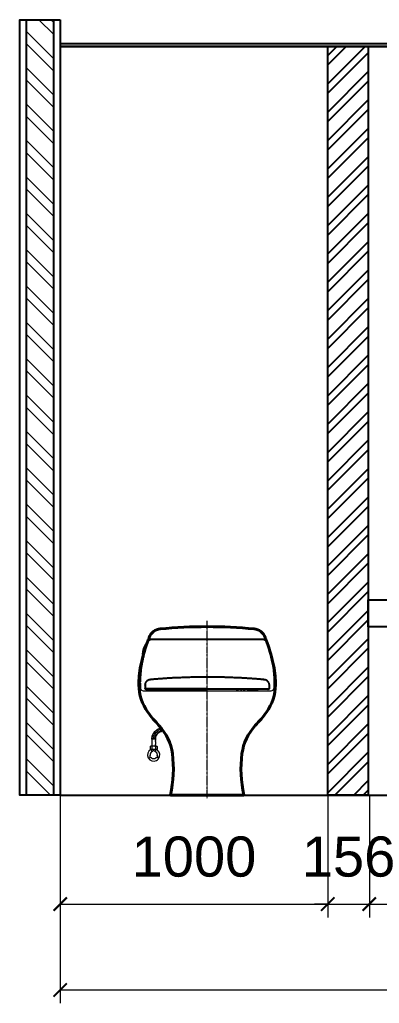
# Model space of a CAD drawing. Header units: millimetres. Extents: x 1252 to 32871, y -943 to 12244.
# Drawn here: x 18018 to 19362, y 5080 to 8759 of the extents above; entities that cross this region are included whole.
import ezdxf

# ---------------------------------------------------------------- set-up
doc = ezdxf.new("R2010")
doc.units = ezdxf.units.MM
doc.header["$MEASUREMENT"] = 0
doc.linetypes.add('AI-Linetype-44', pattern=[8, 5, -1, 1, -1])
doc.linetypes.add('CENTER', pattern=[50.8, 31.75, -6.35, 6.35, -6.35])
for name, color, linetype, lineweight in [('Arsir', 251, 'Continuous', 5), ('BODY', 7, 'Continuous', 40), ('BODY2', 7, 'Continuous', 15), ('CENTER', 9, 'CENTER', 0), ('FITTING', 7, 'Continuous', 13), ('FITTING2', 7, 'Continuous', 30), ('HATCH', 8, 'Continuous', 5)]:
    doc.layers.add(name, color=color, linetype=linetype, lineweight=lineweight)
doc.layers.add('tampak', color=7, linetype='Continuous')
doc.layers.add('WALL', color=255, linetype='Continuous')
doc.styles.get("Standard").update_dxf_attribs({"font": 'arial.ttf'})
doc.dimstyles.new('DIM100', dxfattribs={"dimscale": 0, "dimtxt": 150, "dimasz": 50, "dimexe": 50, "dimexo": 0, "dimgap": 100, "dimtad": 1, "dimtoh": 1, "dimdec": 0, "dimdsep": 46, "dimtxsty": 'Standard', "dimblk": 'ARCHTICK', "dimcen": 1, "dimclrd": 1, "dimclre": 1, "dimadec": 0, "dimazin": 0, "dimtfac": 250, "dimtdec": 0, "dimtix": 1, "dimtmove": 0, "dimatfit": 3, "dimldrblk": 'DOT', "dimfxl": 150, "dimtolj": 1, "dimtzin": 0, "dimlwd": 5, "dimlwe": 5, "dimarcsym": 0})

# ---------------------------------------------------------------- blocks, each defined once
blk = doc.blocks.new('*U110')
at = {"layer": 'HATCH'}
h = blk.add_hatch(dxfattribs=at)
h.set_pattern_fill('ANSI32', color=0, scale=10)
h.set_pattern_definition([(45, (-33430.58, -10567.46), (-67.35192, 67.35192), []), (45, (-33385.68, -10567.46), (-67.35192, 67.35192), [])])
h.paths.add_polyline_path([(-10522.7, 50), (-10522.7, -50), (-7650.7, -50), (-7650.7, 50)])
at = {"layer": 'WALL', "color": 0}
for points in [[(-10522.7, 75), (-7650.7, 75), (-7650.7, -75), (-10522.7, -75)], [(-10522.7, 50), (-7650.7, 50), (-7650.7, -50), (-10522.7, -50)]]:
    blk.add_lwpolyline(points, close=True, dxfattribs=at)
blk = doc.blocks.new('hggg')
at = {"layer": 'Arsir'}
blk.add_open_spline([(2139795, -65922), (2139768, -65931), (2139740, -65943), (2139715, -65959), (2139702, -65967), (2139689, -65977), (2139677, -65987), (2139665, -65998), (2139653, -66011), (2139644, -66024), (2139630, -66043), (2139619, -66065), (2139611, -66087), (2139606, -66101), (2139602, -66116), (2139599, -66132), (2139598, -66139), (2139597, -66147), (2139596, -66154), (2139596, -66158), (2139596, -66162), (2139596, -66166), (2139596, -66168), (2139596, -66170), (2139596, -66172), (2139596, -66172), (2139672, -66172), (2139672, -66172), (2139672, -66171), (2139672, -66170), (2139672, -66168), (2139672, -66166), (2139672, -66163), (2139672, -66160), (2139673, -66155), (2139674, -66150), (2139674, -66144), (2139676, -66134), (2139679, -66123), (2139683, -66113), (2139688, -66097), (2139696, -66082), (2139705, -66070), (2139713, -66058), (2139723, -66048), (2139734, -66039), (2139745, -66030), (2139757, -66022), (2139771, -66015), (2139788, -66006), (2139806, -65999), (2139825, -65993), (2139832, -65991), (2139838, -65989), (2139845, -65987), (2139829, -65965), (2139812, -65943), (2139795, -65922)], degree=3, knots=[0, 0, 0, 0, 1, 1, 1, 2, 2, 2, 3, 3, 3, 4, 4, 4, 5, 5, 5, 6, 6, 6, 7, 7, 7, 8, 8, 8, 9, 9, 9, 10, 10, 10, 11, 11, 11, 12, 12, 12, 13, 13, 13, 14, 14, 14, 15, 15, 15, 16, 16, 16, 17, 17, 17, 18, 18, 18, 19, 19, 19, 19], dxfattribs=at)
at = {"layer": 'Arsir', "color": 7, "lineweight": 0}
for points in [[(2139678, -66127), (2139678, -66127), (2139618, -66068), (2139618, -66068)], [(2139635, -66036), (2139635, -66036), (2139636, -66036), (2139636, -66036)], [(2139686, -66085), (2139686, -66085), (2139636, -66035), (2139636, -66035)], [(2139686, -66036), (2139686, -66036), (2139657, -66007), (2139657, -66007)], [(2139661, -66011), (2139661, -66011), (2139709, -65962), (2139709, -65962)], [(2139661, -66060), (2139661, -66060), (2139736, -65986), (2139736, -65986)], [(2139661, -66110), (2139661, -66110), (2139736, -66036), (2139736, -66036)], [(2139686, -65986), (2139686, -65986), (2139682, -65982), (2139682, -65982)], [(2139767, -66017), (2139767, -66017), (2139711, -65961), (2139711, -65961)], [(2139737, -66037), (2139737, -66037), (2139711, -66011), (2139711, -66011)], [(2139711, -66061), (2139711, -66061), (2139711, -66060), (2139711, -66060)], [(2139785, -65986), (2139785, -65986), (2139743, -65943), (2139743, -65943)], [(2139761, -65961), (2139761, -65961), (2139797, -65925), (2139797, -65925)], [(2139761, -66011), (2139761, -66011), (2139819, -65952), (2139819, -65952)], [(2139785, -65936), (2139785, -65936), (2139778, -65928), (2139778, -65928)], [(2139839, -65989), (2139839, -65989), (2139810, -65961), (2139810, -65961)], [(2139829, -65992), (2139829, -65992), (2139835, -65986), (2139835, -65986)], [(2139599, -66172), (2139599, -66172), (2139636, -66135), (2139636, -66135)], [(2139601, -66120), (2139601, -66120), (2139636, -66085), (2139636, -66085)], [(2139672, -66171), (2139672, -66171), (2139611, -66110), (2139611, -66110)], [(2139623, -66172), (2139623, -66172), (2139611, -66160), (2139611, -66160)], [(2139661, -66160), (2139661, -66160), (2139674, -66147), (2139674, -66147)]]:
    blk.add_open_spline(points, degree=3, dxfattribs=at)
at = {"layer": 'BODY', "color": 7, "lineweight": 40}
for p, q in [((2139551, -63967), (2139551, -63973)), ((2142067, -63967), (2142067, -63973)), ((2139312, -64982), (2139312, -64954)), ((2142306, -64982), (2142306, -64954)), ((2140002, -67401), (2141616, -67401))]:
    blk.add_line(p, q, dxfattribs=at)
for points in [[(2141839, -63753), (2141154, -63686), (2140464, -63686), (2139779, -63753)], [(2139779, -63753), (2139668, -63764), (2139573, -63837), (2139533, -63942)], [(2142084, -63942), (2142045, -63837), (2141950, -63764), (2141839, -63753)], [(2139513, -63996), (2139454, -64159), (2139405, -64326), (2139365, -64495)], [(2139530, -63984), (2139522, -63984), (2139516, -63989), (2139513, -63996)], [(2139539, -63984), (2139546, -63984), (2139551, -63979), (2139551, -63973)], [(2142067, -63973), (2142067, -63979), (2142072, -63984), (2142079, -63984)], [(2142105, -63996), (2142102, -63989), (2142095, -63984), (2142088, -63984)], [(2142253, -64495), (2142213, -64326), (2142164, -64159), (2142105, -63996)], [(2139365, -64495), (2139330, -64645), (2139312, -64799), (2139312, -64954)], [(2142306, -64954), (2142306, -64799), (2142288, -64645), (2142253, -64495)], [(2139312, -64982), (2139312, -65198), (2139381, -65408), (2139509, -65581)], [(2142109, -65581), (2142237, -65408), (2142306, -65198), (2142306, -64982)], [(2139509, -65581), (2139584, -65684), (2139666, -65781), (2139752, -65874)], [(2141865, -65874), (2141952, -65781), (2142033, -65684), (2142109, -65581)], [(2140045, -66491), (2140014, -66260), (2139911, -66045), (2139752, -65874)], [(2141865, -65874), (2141706, -66045), (2141604, -66260), (2141573, -66491)], [(2140002, -67401), (2140072, -67103), (2140087, -66794), (2140045, -66491)], [(2141573, -66491), (2141531, -66794), (2141546, -67103), (2141616, -67401)]]:
    blk.add_open_spline(points, degree=3, dxfattribs=at)
for points in [[(2139533, -63942), (2139530, -63951), (2139535, -63962), (2139544, -63966), (2139546, -63966), (2139549, -63967), (2139551, -63967)], [(2142067, -63967), (2142077, -63967), (2142086, -63958), (2142086, -63948), (2142086, -63946), (2142085, -63944), (2142084, -63942)]]:
    blk.add_open_spline(points, degree=3, knots=[0, 0, 0, 0, 1, 1, 1, 2, 2, 2, 2], dxfattribs=at)
at = {"layer": 'BODY2', "color": 7, "lineweight": 15}
for p, q in [((2139530, -63984), (2142088, -63984)), ((2139551, -63967), (2142067, -63967)), ((2139407, -65111), (2142211, -65111))]:
    blk.add_line(p, q, dxfattribs=at)
for points in [[(2139513, -63997), (2139482, -64106), (2139453, -64215), (2139426, -64324)], [(2142192, -64324), (2142165, -64215), (2142136, -64106), (2142105, -63997)], [(2139349, -65059), (2139352, -65089), (2139378, -65111), (2139407, -65111)], [(2142211, -65111), (2142240, -65111), (2142265, -65089), (2142269, -65059)]]:
    blk.add_open_spline(points, degree=3, dxfattribs=at)
for points, knots in [([(2139426, -64324), (2139420, -64351), (2139413, -64378), (2139407, -64404), (2139401, -64431), (2139396, -64458), (2139391, -64485), (2139380, -64538), (2139371, -64592), (2139364, -64646), (2139356, -64700), (2139350, -64754), (2139347, -64809), (2139345, -64836), (2139344, -64863), (2139343, -64891), (2139342, -64918), (2139342, -64945), (2139343, -64973)], [0, 0, 0, 0, 1, 1, 1, 2, 2, 2, 3, 3, 3, 4, 4, 4, 5, 5, 5, 6, 6, 6, 6]), ([(2142192, -64324), (2142198, -64351), (2142205, -64378), (2142210, -64404), (2142216, -64431), (2142222, -64458), (2142227, -64485), (2142238, -64538), (2142247, -64592), (2142254, -64646), (2142262, -64700), (2142267, -64754), (2142271, -64809), (2142273, -64836), (2142274, -64863), (2142275, -64891), (2142275, -64918), (2142275, -64945), (2142275, -64973)], [0, 0, 0, 0, 1, 1, 1, 2, 2, 2, 3, 3, 3, 4, 4, 4, 5, 5, 5, 6, 6, 6, 6]), ([(2139343, -64973), (2139344, -64987), (2139344, -65001), (2139345, -65014), (2139345, -65021), (2139346, -65027), (2139346, -65034), (2139347, -65037), (2139347, -65040), (2139347, -65044), (2139348, -65047), (2139348, -65050), (2139348, -65053), (2139349, -65055), (2139349, -65057), (2139349, -65059)], [0, 0, 0, 0, 1, 1, 1, 2, 2, 2, 3, 3, 3, 4, 4, 4, 5, 5, 5, 5]), ([(2142275, -64973), (2142274, -64987), (2142274, -65001), (2142273, -65014), (2142272, -65021), (2142272, -65027), (2142271, -65034), (2142271, -65037), (2142271, -65040), (2142270, -65044), (2142270, -65047), (2142270, -65050), (2142270, -65053), (2142269, -65055), (2142269, -65057), (2142269, -65059)], [0, 0, 0, 0, 1, 1, 1, 2, 2, 2, 3, 3, 3, 4, 4, 4, 5, 5, 5, 5])]:
    blk.add_open_spline(points, degree=3, knots=knots, dxfattribs=at)
at = {"layer": 'CENTER', "color": 7, "linetype": 'AI-Linetype-44', "lineweight": 15}
blk.add_line((2140809, -67471), (2140809, -63578), dxfattribs=at)
at = {"layer": 'FITTING', "color": 7, "lineweight": 13}
for p, q in [((2139427, -64196), (2139461, -64090)), ((2139444, -64202), (2139483, -64078)), ((2139427, -64196), (2139394, -64303)), ((2139444, -64202), (2139406, -64325)), ((2139732, -65106), (2139890, -65106)), ((2140031, -65111), (2140119, -65111)), ((2141499, -65111), (2141587, -65111)), ((2141727, -65106), (2141886, -65106)), ((2139596, -66175), (2139593, -66178)), ((2139593, -66178), (2139594, -66201)), ((2139674, -66175), (2139596, -66175)), ((2139598, -66226), (2139598, -66290)), ((2139672, -66226), (2139672, -66290)), ((2139674, -66175), (2139677, -66178)), ((2139677, -66178), (2139676, -66201)), ((2139557, -66334), (2139570, -66326)), ((2139557, -66334), (2139557, -66392)), ((2139572, -66401), (2139557, -66392)), ((2139700, -66326), (2139570, -66326)), ((2139698, -66401), (2139572, -66401)), ((2139578, -66401), (2139589, -66413)), ((2139591, -66417), (2139591, -66453)), ((2139596, -66334), (2139596, -66392)), ((2139668, -66324), (2139602, -66324)), ((2139606, -66326), (2139608, -66324)), ((2139663, -66324), (2139665, -66326)), ((2139674, -66334), (2139674, -66392)), ((2139679, -66453), (2139679, -66417)), ((2139681, -66413), (2139692, -66401)), ((2139713, -66392), (2139698, -66401)), ((2139700, -66326), (2139713, -66334)), ((2139713, -66334), (2139713, -66392))]:
    blk.add_line(p, q, dxfattribs=at)
for points, knots in [([(2139487, -65064), (2139478, -65063), (2139469, -65063), (2139458, -65061), (2139454, -65060), (2139450, -65059), (2139447, -65058), (2139447, -65057), (2139446, -65057), (2139445, -65056)], [0, 0, 0, 0, 1, 1, 1, 2, 2, 2, 3, 3, 3, 3]), ([(2140809, -65064), (2140746, -65064), (2140684, -65064), (2140622, -65064), (2140561, -65064), (2140501, -65064), (2140444, -65064), (2140386, -65064), (2140332, -65064), (2140281, -65064), (2140230, -65064), (2140182, -65064), (2140140, -65064), (2140114, -65064), (2140090, -65064), (2140067, -65064), (2140043, -65064), (2140021, -65064), (2140000, -65064), (2139979, -65064), (2139959, -65064), (2139940, -65064), (2139921, -65064), (2139904, -65064), (2139888, -65064), (2139858, -65064), (2139831, -65064), (2139805, -65064), (2139779, -65064), (2139755, -65064), (2139732, -65064), (2139710, -65064), (2139690, -65064), (2139671, -65064), (2139652, -65064), (2139635, -65064), (2139620, -65064), (2139603, -65064), (2139586, -65064), (2139570, -65064), (2139554, -65064), (2139539, -65064), (2139525, -65064), (2139512, -65064), (2139499, -65064), (2139487, -65064)], [0, 0, 0, 0, 1, 1, 1, 2, 2, 2, 3, 3, 3, 4, 4, 4, 5, 5, 5, 6, 6, 6, 7, 7, 7, 8, 8, 8, 9, 9, 9, 10, 10, 10, 11, 11, 11, 12, 12, 12, 13, 13, 13, 14, 14, 14, 15, 15, 15, 15]), ([(2139573, -65073), (2139573, -65074), (2139573, -65074), (2139573, -65074), (2139574, -65075), (2139574, -65075), (2139574, -65075), (2139574, -65076), (2139575, -65076), (2139575, -65076), (2139575, -65076), (2139576, -65076), (2139576, -65076)], [0, 0, 0, 0, 1, 1, 1, 2, 2, 2, 3, 3, 3, 4, 4, 4, 4]), ([(2139680, -65076), (2139681, -65077), (2139681, -65078), (2139682, -65078), (2139685, -65084), (2139690, -65088), (2139694, -65092), (2139699, -65096), (2139705, -65099), (2139711, -65102), (2139714, -65103), (2139717, -65104), (2139721, -65105), (2139724, -65105), (2139728, -65105), (2139732, -65106)], [0, 0, 0, 0, 1, 1, 1, 2, 2, 2, 3, 3, 3, 4, 4, 4, 5, 5, 5, 5]), ([(2139732, -65106), (2139730, -65105), (2139728, -65104), (2139727, -65103), (2139725, -65101), (2139724, -65098), (2139722, -65094), (2139721, -65091), (2139720, -65086), (2139719, -65081), (2139719, -65080), (2139718, -65078), (2139718, -65076)], [0, 0, 0, 0, 1, 1, 1, 2, 2, 2, 3, 3, 3, 4, 4, 4, 4]), ([(2139877, -65076), (2139877, -65078), (2139877, -65080), (2139878, -65081), (2139878, -65086), (2139880, -65091), (2139881, -65094), (2139882, -65098), (2139884, -65101), (2139886, -65103), (2139887, -65104), (2139889, -65105), (2139890, -65106)], [0, 0, 0, 0, 1, 1, 1, 2, 2, 2, 3, 3, 3, 4, 4, 4, 4]), ([(2139890, -65106), (2139894, -65105), (2139898, -65105), (2139901, -65105), (2139905, -65104), (2139908, -65103), (2139911, -65102), (2139917, -65099), (2139923, -65096), (2139928, -65092), (2139932, -65088), (2139937, -65084), (2139940, -65078), (2139941, -65078), (2139941, -65077), (2139942, -65076)], [0, 0, 0, 0, 1, 1, 1, 2, 2, 2, 3, 3, 3, 4, 4, 4, 5, 5, 5, 5]), ([(2139976, -65076), (2139977, -65079), (2139978, -65081), (2139980, -65084), (2139982, -65087), (2139985, -65091), (2139988, -65093), (2139992, -65098), (2139998, -65102), (2140003, -65105), (2140007, -65107), (2140011, -65108), (2140016, -65109), (2140021, -65111), (2140026, -65111), (2140031, -65111)], [0, 0, 0, 0, 1, 1, 1, 2, 2, 2, 3, 3, 3, 4, 4, 4, 5, 5, 5, 5]), ([(2140031, -65111), (2140037, -65111), (2140042, -65110), (2140047, -65109), (2140052, -65107), (2140057, -65104), (2140062, -65100), (2140066, -65096), (2140070, -65092), (2140073, -65087), (2140075, -65084), (2140077, -65080), (2140078, -65076)], [0, 0, 0, 0, 1, 1, 1, 2, 2, 2, 3, 3, 3, 4, 4, 4, 4]), ([(2140119, -65111), (2140124, -65111), (2140129, -65111), (2140134, -65109), (2140139, -65108), (2140143, -65107), (2140147, -65105), (2140153, -65102), (2140158, -65098), (2140162, -65093), (2140165, -65091), (2140168, -65087), (2140170, -65084), (2140172, -65081), (2140173, -65079), (2140175, -65076)], [0, 0, 0, 0, 1, 1, 1, 2, 2, 2, 3, 3, 3, 4, 4, 4, 5, 5, 5, 5]), ([(2140166, -65076), (2140164, -65080), (2140163, -65084), (2140161, -65087), (2140158, -65092), (2140154, -65096), (2140149, -65100), (2140145, -65104), (2140140, -65107), (2140135, -65109), (2140130, -65110), (2140124, -65111), (2140119, -65111)], [0, 0, 0, 0, 1, 1, 1, 2, 2, 2, 3, 3, 3, 4, 4, 4, 4]), ([(2140809, -65111), (2140808, -65111), (2140806, -65111), (2140805, -65111), (2140794, -65111), (2140783, -65111), (2140773, -65111), (2140762, -65111), (2140751, -65111), (2140741, -65111), (2140730, -65111), (2140719, -65111), (2140708, -65111), (2140697, -65111), (2140687, -65111), (2140677, -65111), (2140664, -65112), (2140651, -65112), (2140639, -65112), (2140627, -65112), (2140615, -65112), (2140604, -65112), (2140592, -65112), (2140580, -65112), (2140569, -65112), (2140558, -65112), (2140546, -65112), (2140536, -65112), (2140521, -65112), (2140507, -65112), (2140493, -65112), (2140479, -65112), (2140466, -65112), (2140453, -65112), (2140440, -65112), (2140428, -65112), (2140416, -65112), (2140404, -65111), (2140393, -65111), (2140383, -65111), (2140369, -65111), (2140356, -65111), (2140343, -65111), (2140331, -65111), (2140319, -65111), (2140307, -65111), (2140296, -65111), (2140285, -65111), (2140275, -65111), (2140265, -65111), (2140255, -65111), (2140246, -65111), (2140237, -65111), (2140228, -65111), (2140221, -65111), (2140213, -65111), (2140206, -65111), (2140200, -65111), (2140189, -65111), (2140180, -65111), (2140171, -65111), (2140163, -65111), (2140156, -65111), (2140150, -65111), (2140144, -65111), (2140139, -65111), (2140136, -65111), (2140132, -65111), (2140130, -65111), (2140129, -65111), (2140128, -65111), (2140128, -65111), (2140128, -65111)], [0, 0, 0, 0, 1, 1, 1, 2, 2, 2, 3, 3, 3, 4, 4, 4, 5, 5, 5, 6, 6, 6, 7, 7, 7, 8, 8, 8, 9, 9, 9, 10, 10, 10, 11, 11, 11, 12, 12, 12, 13, 13, 13, 14, 14, 14, 15, 15, 15, 16, 16, 16, 17, 17, 17, 18, 18, 18, 19, 19, 19, 20, 20, 20, 21, 21, 21, 22, 22, 22, 23, 23, 23, 24, 24, 24, 24]), ([(2140809, -65064), (2140872, -65064), (2140934, -65064), (2140995, -65064), (2141057, -65064), (2141117, -65064), (2141174, -65064), (2141231, -65064), (2141286, -65064), (2141337, -65064), (2141388, -65064), (2141435, -65064), (2141478, -65064), (2141503, -65064), (2141528, -65064), (2141551, -65064), (2141575, -65064), (2141597, -65064), (2141618, -65064), (2141639, -65064), (2141659, -65064), (2141678, -65064), (2141696, -65064), (2141714, -65064), (2141730, -65064), (2141760, -65064), (2141787, -65064), (2141813, -65064), (2141839, -65064), (2141863, -65064), (2141885, -65064), (2141908, -65064), (2141928, -65064), (2141947, -65064), (2141966, -65064), (2141983, -65064), (2141998, -65064), (2142015, -65064), (2142032, -65064), (2142048, -65064), (2142064, -65064), (2142079, -65064), (2142093, -65064), (2142106, -65064), (2142119, -65064), (2142130, -65064)], [0, 0, 0, 0, 1, 1, 1, 2, 2, 2, 3, 3, 3, 4, 4, 4, 5, 5, 5, 6, 6, 6, 7, 7, 7, 8, 8, 8, 9, 9, 9, 10, 10, 10, 11, 11, 11, 12, 12, 12, 13, 13, 13, 14, 14, 14, 15, 15, 15, 15]), ([(2140809, -65111), (2140810, -65111), (2140812, -65111), (2140813, -65111), (2140824, -65111), (2140835, -65111), (2140845, -65111), (2140856, -65111), (2140867, -65111), (2140877, -65111), (2140888, -65111), (2140899, -65111), (2140910, -65111), (2140920, -65111), (2140931, -65111), (2140941, -65111), (2140954, -65112), (2140966, -65112), (2140978, -65112), (2140991, -65112), (2141002, -65112), (2141014, -65112), (2141026, -65112), (2141037, -65112), (2141049, -65112), (2141060, -65112), (2141071, -65112), (2141082, -65112), (2141097, -65112), (2141111, -65112), (2141125, -65112), (2141139, -65112), (2141152, -65112), (2141165, -65112), (2141178, -65112), (2141190, -65112), (2141202, -65112), (2141213, -65111), (2141224, -65111), (2141235, -65111), (2141249, -65111), (2141262, -65111), (2141275, -65111), (2141287, -65111), (2141299, -65111), (2141311, -65111), (2141322, -65111), (2141333, -65111), (2141343, -65111), (2141353, -65111), (2141363, -65111), (2141372, -65111), (2141381, -65111), (2141389, -65111), (2141397, -65111), (2141405, -65111), (2141412, -65111), (2141418, -65111), (2141429, -65111), (2141438, -65111), (2141447, -65111), (2141455, -65111), (2141462, -65111), (2141468, -65111), (2141474, -65111), (2141479, -65111), (2141482, -65111), (2141486, -65111), (2141488, -65111), (2141489, -65111), (2141490, -65111), (2141490, -65111), (2141490, -65111)], [0, 0, 0, 0, 1, 1, 1, 2, 2, 2, 3, 3, 3, 4, 4, 4, 5, 5, 5, 6, 6, 6, 7, 7, 7, 8, 8, 8, 9, 9, 9, 10, 10, 10, 11, 11, 11, 12, 12, 12, 13, 13, 13, 14, 14, 14, 15, 15, 15, 16, 16, 16, 17, 17, 17, 18, 18, 18, 19, 19, 19, 20, 20, 20, 21, 21, 21, 22, 22, 22, 23, 23, 23, 24, 24, 24, 24]), ([(2141443, -65076), (2141445, -65079), (2141446, -65081), (2141447, -65084), (2141450, -65087), (2141452, -65091), (2141455, -65093), (2141460, -65098), (2141465, -65102), (2141471, -65105), (2141475, -65107), (2141479, -65108), (2141483, -65109), (2141488, -65111), (2141494, -65111), (2141499, -65111)], [0, 0, 0, 0, 1, 1, 1, 2, 2, 2, 3, 3, 3, 4, 4, 4, 5, 5, 5, 5]), ([(2141499, -65111), (2141493, -65111), (2141488, -65110), (2141483, -65109), (2141478, -65107), (2141473, -65104), (2141469, -65100), (2141464, -65096), (2141460, -65092), (2141457, -65087), (2141455, -65084), (2141453, -65080), (2141452, -65076)], [0, 0, 0, 0, 1, 1, 1, 2, 2, 2, 3, 3, 3, 4, 4, 4, 4]), ([(2141540, -65076), (2141541, -65080), (2141543, -65084), (2141545, -65087), (2141548, -65092), (2141552, -65096), (2141556, -65100), (2141561, -65104), (2141566, -65107), (2141571, -65109), (2141576, -65110), (2141581, -65111), (2141587, -65111)], [0, 0, 0, 0, 1, 1, 1, 2, 2, 2, 3, 3, 3, 4, 4, 4, 4]), ([(2141587, -65111), (2141592, -65111), (2141597, -65111), (2141602, -65109), (2141606, -65108), (2141611, -65107), (2141615, -65105), (2141620, -65102), (2141625, -65098), (2141630, -65093), (2141633, -65091), (2141636, -65087), (2141638, -65084), (2141639, -65081), (2141641, -65079), (2141642, -65076)], [0, 0, 0, 0, 1, 1, 1, 2, 2, 2, 3, 3, 3, 4, 4, 4, 5, 5, 5, 5]), ([(2141676, -65076), (2141677, -65077), (2141677, -65078), (2141678, -65078), (2141681, -65084), (2141685, -65088), (2141690, -65092), (2141695, -65096), (2141701, -65099), (2141707, -65102), (2141710, -65103), (2141713, -65104), (2141717, -65105), (2141720, -65105), (2141724, -65105), (2141727, -65106)], [0, 0, 0, 0, 1, 1, 1, 2, 2, 2, 3, 3, 3, 4, 4, 4, 5, 5, 5, 5]), ([(2141727, -65106), (2141729, -65105), (2141731, -65104), (2141732, -65103), (2141734, -65101), (2141735, -65098), (2141737, -65094), (2141738, -65091), (2141739, -65086), (2141740, -65081), (2141741, -65080), (2141741, -65078), (2141741, -65076)], [0, 0, 0, 0, 1, 1, 1, 2, 2, 2, 3, 3, 3, 4, 4, 4, 4]), ([(2141886, -65106), (2141890, -65105), (2141894, -65105), (2141897, -65105), (2141901, -65104), (2141904, -65103), (2141907, -65102), (2141913, -65099), (2141918, -65096), (2141924, -65092), (2141928, -65088), (2141933, -65084), (2141936, -65078), (2141937, -65078), (2141937, -65077), (2141937, -65076)], [0, 0, 0, 0, 1, 1, 1, 2, 2, 2, 3, 3, 3, 4, 4, 4, 5, 5, 5, 5]), ([(2141900, -65076), (2141900, -65078), (2141899, -65080), (2141899, -65081), (2141898, -65086), (2141897, -65091), (2141896, -65094), (2141894, -65098), (2141893, -65101), (2141891, -65103), (2141890, -65104), (2141888, -65105), (2141886, -65106)], [0, 0, 0, 0, 1, 1, 1, 2, 2, 2, 3, 3, 3, 4, 4, 4, 4]), ([(2142042, -65076), (2142042, -65076), (2142042, -65076), (2142043, -65076), (2142043, -65076), (2142043, -65076), (2142044, -65075), (2142044, -65075), (2142044, -65075), (2142044, -65074), (2142045, -65074), (2142045, -65074), (2142045, -65073)], [0, 0, 0, 0, 1, 1, 1, 2, 2, 2, 3, 3, 3, 4, 4, 4, 4]), ([(2142130, -65064), (2142140, -65063), (2142149, -65063), (2142159, -65061), (2142164, -65060), (2142168, -65059), (2142170, -65058), (2142171, -65057), (2142172, -65057), (2142172, -65056)], [0, 0, 0, 0, 1, 1, 1, 2, 2, 2, 3, 3, 3, 3]), ([(2139596, -66176), (2139596, -66173), (2139596, -66169), (2139596, -66166), (2139596, -66162), (2139596, -66158), (2139596, -66154), (2139597, -66147), (2139598, -66139), (2139599, -66132), (2139602, -66116), (2139606, -66101), (2139611, -66087), (2139619, -66065), (2139630, -66043), (2139644, -66024), (2139653, -66011), (2139665, -65998), (2139677, -65987), (2139689, -65977), (2139702, -65967), (2139715, -65959), (2139740, -65943), (2139768, -65931), (2139795, -65922)], [0, 0, 0, 0, 1, 1, 1, 2, 2, 2, 3, 3, 3, 4, 4, 4, 5, 5, 5, 6, 6, 6, 7, 7, 7, 8, 8, 8, 8]), ([(2139672, -66175), (2139672, -66173), (2139672, -66171), (2139672, -66168), (2139672, -66166), (2139672, -66163), (2139672, -66160), (2139673, -66155), (2139674, -66150), (2139674, -66144), (2139676, -66134), (2139679, -66123), (2139683, -66113), (2139688, -66097), (2139696, -66082), (2139705, -66070), (2139713, -66058), (2139723, -66048), (2139734, -66039), (2139745, -66030), (2139757, -66022), (2139771, -66015), (2139788, -66006), (2139806, -65999), (2139825, -65993), (2139832, -65991), (2139838, -65989), (2139845, -65987)], [0, 0, 0, 0, 1, 1, 1, 2, 2, 2, 3, 3, 3, 4, 4, 4, 5, 5, 5, 6, 6, 6, 7, 7, 7, 8, 8, 8, 9, 9, 9, 9]), ([(2139598, -66290), (2139589, -66298), (2139589, -66312), (2139597, -66320), (2139599, -66322), (2139600, -66323), (2139602, -66324)], [0, 0, 0, 0, 1, 1, 1, 2, 2, 2, 2]), ([(2139668, -66324), (2139678, -66318), (2139682, -66305), (2139676, -66295), (2139675, -66293), (2139674, -66291), (2139672, -66290)], [0, 0, 0, 0, 1, 1, 1, 2, 2, 2, 2]), ([(2139571, -66401), (2139506, -66436), (2139481, -66518), (2139516, -66584), (2139551, -66650), (2139633, -66674), (2139698, -66639), (2139715, -66631), (2139729, -66619), (2139741, -66604)], [0, 0, 0, 0, 1, 1, 1, 2, 2, 2, 3, 3, 3, 3]), ([(2139652, -66433), (2139649, -66423), (2139640, -66418), (2139630, -66420), (2139624, -66422), (2139619, -66427), (2139618, -66433)], [0, 0, 0, 0, 1, 1, 1, 2, 2, 2, 2]), ([(2139741, -66604), (2139787, -66545), (2139777, -66461), (2139719, -66414), (2139712, -66409), (2139706, -66405), (2139698, -66401)], [0, 0, 0, 0, 1, 1, 1, 2, 2, 2, 2]), ([(2139550, -66549), (2139544, -66556), (2139544, -66568), (2139551, -66574), (2139555, -66579), (2139562, -66581), (2139568, -66579)], [0, 0, 0, 0, 1, 1, 1, 2, 2, 2, 2]), ([(2139702, -66579), (2139712, -66581), (2139721, -66576), (2139724, -66566), (2139724, -66565), (2139724, -66563), (2139724, -66562)], [0, 0, 0, 0, 1, 1, 1, 2, 2, 2, 2])]:
    blk.add_open_spline(points, degree=3, knots=knots, dxfattribs=at)
for points in [[(2139487, -65064), (2139487, -65070), (2139493, -65076), (2139499, -65076)], [(2142119, -65076), (2142125, -65076), (2142130, -65070), (2142130, -65064)], [(2139594, -66201), (2139594, -66209), (2139595, -66218), (2139598, -66226)], [(2139672, -66226), (2139675, -66218), (2139676, -66209), (2139676, -66201)], [(2139607, -66445), (2139570, -66458), (2139549, -66495), (2139555, -66534)], [(2139596, -66334), (2139584, -66326), (2139569, -66326), (2139557, -66334)], [(2139557, -66392), (2139569, -66400), (2139584, -66400), (2139596, -66392)], [(2139591, -66417), (2139591, -66415), (2139590, -66414), (2139589, -66413)], [(2139674, -66334), (2139649, -66326), (2139621, -66326), (2139596, -66334)], [(2139596, -66392), (2139621, -66401), (2139649, -66401), (2139674, -66392)], [(2139607, -66445), (2139612, -66443), (2139616, -66438), (2139618, -66433)], [(2139652, -66433), (2139654, -66438), (2139658, -66443), (2139663, -66445)], [(2139716, -66520), (2139716, -66487), (2139695, -66456), (2139663, -66445)], [(2139713, -66334), (2139701, -66326), (2139686, -66326), (2139674, -66334)], [(2139674, -66392), (2139686, -66400), (2139701, -66400), (2139713, -66392)], [(2139681, -66413), (2139680, -66414), (2139679, -66415), (2139679, -66417)], [(2139550, -66549), (2139554, -66545), (2139556, -66539), (2139555, -66534)], [(2139584, -66582), (2139579, -66579), (2139573, -66578), (2139568, -66579)], [(2139584, -66582), (2139613, -66607), (2139656, -66607), (2139686, -66582)], [(2139702, -66579), (2139697, -66578), (2139691, -66579), (2139686, -66582)], [(2139714, -66534), (2139715, -66529), (2139716, -66525), (2139716, -66520)], [(2139714, -66534), (2139714, -66535), (2139714, -66536), (2139714, -66537)], [(2139714, -66537), (2139714, -66541), (2139716, -66546), (2139719, -66549)], [(2139724, -66562), (2139724, -66557), (2139723, -66552), (2139719, -66549)]]:
    blk.add_open_spline(points, degree=3, dxfattribs=at)
at = {"layer": 'FITTING2', "color": 7, "lineweight": 25}
for p, q in [((2139483, -64078), (2139483, -64078)), ((2139444, -64986), (2139444, -64986)), ((2139445, -64986), (2139445, -65056)), ((2142173, -65056), (2142173, -64986)), ((2142174, -64986), (2142174, -64986)), ((2139480, -65074), (2139499, -65076)), ((2142138, -65073), (2142119, -65076))]:
    blk.add_line(p, q, dxfattribs=at)
for points in [[(2139462, -64086), (2139416, -64150), (2139392, -64227), (2139393, -64306)], [(2139483, -64078), (2139473, -64075), (2139463, -64081), (2139461, -64090)], [(2139394, -64303), (2139391, -64312), (2139396, -64322), (2139406, -64325)]]:
    blk.add_open_spline(points, degree=3, dxfattribs=at)
for points, knots in [([(2140809, -64811), (2140798, -64811), (2140790, -64811), (2140781, -64811), (2140744, -64811), (2140707, -64811), (2140670, -64812), (2140633, -64812), (2140596, -64812), (2140559, -64813), (2140522, -64814), (2140485, -64814), (2140448, -64815), (2140411, -64816), (2140374, -64817), (2140337, -64819), (2140300, -64820), (2140264, -64821), (2140227, -64823), (2140190, -64824), (2140153, -64826), (2140116, -64827), (2140097, -64828), (2140078, -64829), (2140058, -64830), (2140042, -64831), (2140025, -64832), (2140009, -64833), (2139993, -64834), (2139978, -64835), (2139962, -64835), (2139946, -64836), (2139930, -64837), (2139913, -64839), (2139898, -64839), (2139882, -64841), (2139867, -64842), (2139852, -64843), (2139837, -64844), (2139822, -64845), (2139808, -64846), (2139793, -64847), (2139779, -64848), (2139765, -64849), (2139752, -64850), (2139738, -64851), (2139725, -64852), (2139712, -64853), (2139699, -64854), (2139686, -64855), (2139672, -64856), (2139660, -64857), (2139652, -64858), (2139645, -64859), (2139638, -64859), (2139632, -64860), (2139626, -64860), (2139621, -64861), (2139615, -64861), (2139610, -64862), (2139606, -64862), (2139601, -64863), (2139597, -64863), (2139593, -64863), (2139589, -64864), (2139586, -64864), (2139582, -64864), (2139579, -64865), (2139575, -64865), (2139572, -64866), (2139569, -64866), (2139566, -64866), (2139563, -64867), (2139559, -64867), (2139556, -64868), (2139553, -64868), (2139551, -64868), (2139549, -64869), (2139546, -64869), (2139545, -64869), (2139543, -64870), (2139541, -64870), (2139539, -64870), (2139538, -64871), (2139536, -64871), (2139534, -64872), (2139533, -64872), (2139531, -64872), (2139529, -64873), (2139528, -64873), (2139526, -64874), (2139523, -64875), (2139520, -64876), (2139517, -64877), (2139514, -64879), (2139511, -64880), (2139508, -64882), (2139504, -64883), (2139501, -64885), (2139498, -64888), (2139494, -64890), (2139491, -64892), (2139488, -64895), (2139484, -64898), (2139481, -64901), (2139478, -64904), (2139475, -64907), (2139472, -64910), (2139469, -64914), (2139466, -64917), (2139464, -64921), (2139461, -64925), (2139459, -64929), (2139457, -64933), (2139455, -64937), (2139453, -64941), (2139451, -64946), (2139450, -64950), (2139448, -64954), (2139447, -64959), (2139446, -64963), (2139445, -64968), (2139445, -64973), (2139445, -64977), (2139444, -64980), (2139444, -64983), (2139444, -64986)], [0, 0, 0, 0, 1, 1, 1, 2, 2, 2, 3, 3, 3, 4, 4, 4, 5, 5, 5, 6, 6, 6, 7, 7, 7, 8, 8, 8, 9, 9, 9, 10, 10, 10, 11, 11, 11, 12, 12, 12, 13, 13, 13, 14, 14, 14, 15, 15, 15, 16, 16, 16, 17, 17, 17, 18, 18, 18, 19, 19, 19, 20, 20, 20, 21, 21, 21, 22, 22, 22, 23, 23, 23, 24, 24, 24, 25, 25, 25, 26, 26, 26, 27, 27, 27, 28, 28, 28, 29, 29, 29, 30, 30, 30, 31, 31, 31, 32, 32, 32, 33, 33, 33, 34, 34, 34, 35, 35, 35, 36, 36, 36, 37, 37, 37, 38, 38, 38, 39, 39, 39, 40, 40, 40, 41, 41, 41, 42, 42, 42, 42]), ([(2142174, -64986), (2142173, -64982), (2142173, -64977), (2142173, -64973), (2142172, -64968), (2142172, -64963), (2142170, -64959), (2142169, -64954), (2142168, -64950), (2142166, -64946), (2142165, -64941), (2142163, -64937), (2142161, -64933), (2142159, -64929), (2142157, -64926), (2142155, -64922), (2142152, -64919), (2142150, -64915), (2142147, -64912), (2142145, -64909), (2142142, -64906), (2142139, -64903), (2142136, -64900), (2142133, -64897), (2142130, -64895), (2142127, -64893), (2142124, -64890), (2142121, -64888), (2142118, -64886), (2142115, -64884), (2142112, -64883), (2142109, -64881), (2142106, -64880), (2142103, -64878), (2142101, -64877), (2142098, -64876), (2142096, -64875), (2142093, -64874), (2142091, -64874), (2142089, -64873), (2142087, -64873), (2142086, -64872), (2142085, -64872), (2142083, -64871), (2142081, -64871), (2142080, -64871), (2142078, -64870), (2142077, -64870), (2142075, -64870), (2142074, -64869), (2142072, -64869), (2142071, -64869), (2142068, -64869), (2142066, -64868), (2142064, -64868), (2142061, -64868), (2142058, -64867), (2142054, -64867), (2142051, -64866), (2142048, -64866), (2142044, -64865), (2142041, -64865), (2142038, -64865), (2142035, -64864), (2142031, -64864), (2142027, -64864), (2142023, -64863), (2142019, -64863), (2142015, -64862), (2142010, -64862), (2142005, -64861), (2142000, -64861), (2141995, -64861), (2141990, -64860), (2141984, -64860), (2141978, -64859), (2141971, -64858), (2141964, -64858), (2141957, -64857), (2141947, -64856), (2141937, -64856), (2141926, -64855), (2141913, -64854), (2141899, -64852), (2141885, -64851), (2141872, -64850), (2141858, -64849), (2141844, -64848), (2141831, -64847), (2141818, -64846), (2141804, -64845), (2141790, -64844), (2141777, -64843), (2141763, -64842), (2141748, -64841), (2141734, -64840), (2141719, -64839), (2141704, -64838), (2141689, -64838), (2141674, -64837), (2141659, -64836), (2141643, -64835), (2141628, -64834), (2141611, -64833), (2141595, -64832), (2141579, -64831), (2141562, -64830), (2141545, -64829), (2141528, -64829), (2141504, -64827), (2141480, -64826), (2141457, -64825), (2141420, -64824), (2141383, -64822), (2141346, -64821), (2141309, -64819), (2141272, -64818), (2141235, -64817), (2141198, -64816), (2141161, -64815), (2141124, -64814), (2141087, -64814), (2141050, -64813), (2141013, -64812), (2140976, -64812), (2140939, -64811), (2140902, -64811), (2140871, -64811), (2140840, -64811), (2140809, -64811)], [0, 0, 0, 0, 1, 1, 1, 2, 2, 2, 3, 3, 3, 4, 4, 4, 5, 5, 5, 6, 6, 6, 7, 7, 7, 8, 8, 8, 9, 9, 9, 10, 10, 10, 11, 11, 11, 12, 12, 12, 13, 13, 13, 14, 14, 14, 15, 15, 15, 16, 16, 16, 17, 17, 17, 18, 18, 18, 19, 19, 19, 20, 20, 20, 21, 21, 21, 22, 22, 22, 23, 23, 23, 24, 24, 24, 25, 25, 25, 26, 26, 26, 27, 27, 27, 28, 28, 28, 29, 29, 29, 30, 30, 30, 31, 31, 31, 32, 32, 32, 33, 33, 33, 34, 34, 34, 35, 35, 35, 36, 36, 36, 37, 37, 37, 38, 38, 38, 39, 39, 39, 40, 40, 40, 41, 41, 41, 42, 42, 42, 43, 43, 43, 43]), ([(2139444, -65055), (2139444, -65057), (2139444, -65058), (2139445, -65060), (2139445, -65061), (2139446, -65062), (2139447, -65063), (2139448, -65064), (2139448, -65065), (2139449, -65065), (2139449, -65066), (2139450, -65066), (2139450, -65066), (2139451, -65067), (2139452, -65068), (2139453, -65068), (2139454, -65068), (2139455, -65069), (2139456, -65069), (2139458, -65070), (2139460, -65070), (2139461, -65071), (2139464, -65072), (2139467, -65072), (2139470, -65073), (2139473, -65073), (2139476, -65074), (2139478, -65074)], [0, 0, 0, 0, 1, 1, 1, 2, 2, 2, 3, 3, 3, 4, 4, 4, 5, 5, 5, 6, 6, 6, 7, 7, 7, 8, 8, 8, 9, 9, 9, 9]), ([(2139499, -65076), (2139518, -65076), (2139538, -65076), (2139560, -65076), (2139571, -65076), (2139583, -65076), (2139594, -65076), (2139606, -65076), (2139618, -65076), (2139631, -65076), (2139637, -65076), (2139644, -65076), (2139650, -65076), (2139657, -65076), (2139664, -65076), (2139672, -65076), (2139687, -65076), (2139703, -65076), (2139720, -65076), (2139754, -65076), (2139794, -65076), (2139838, -65076), (2139849, -65076), (2139860, -65076), (2139872, -65076), (2139878, -65076), (2139883, -65076), (2139889, -65076), (2139895, -65076), (2139901, -65076), (2139908, -65076), (2139932, -65076), (2139960, -65076), (2139990, -65076), (2140020, -65076), (2140053, -65076), (2140088, -65076), (2140097, -65076), (2140106, -65076), (2140115, -65076), (2140124, -65076), (2140133, -65076), (2140143, -65076), (2140147, -65076), (2140152, -65076), (2140157, -65076), (2140162, -65076), (2140166, -65076), (2140171, -65076), (2140181, -65076), (2140191, -65076), (2140201, -65076), (2140221, -65076), (2140242, -65076), (2140264, -65076), (2140286, -65076), (2140309, -65076), (2140333, -65076), (2140344, -65076), (2140356, -65076), (2140369, -65076), (2140375, -65076), (2140381, -65076), (2140387, -65076), (2140393, -65076), (2140400, -65076), (2140406, -65076), (2140431, -65076), (2140456, -65076), (2140482, -65076), (2140508, -65076), (2140534, -65076), (2140561, -65076), (2140587, -65076), (2140614, -65076), (2140642, -65076), (2140655, -65076), (2140669, -65076), (2140683, -65076), (2140690, -65076), (2140697, -65076), (2140704, -65076), (2140711, -65076), (2140718, -65076), (2140725, -65076), (2140753, -65076), (2140781, -65076), (2140809, -65076)], [0, 0, 0, 0, 1, 1, 1, 2, 2, 2, 3, 3, 3, 4, 4, 4, 5, 5, 5, 6, 6, 6, 7, 7, 7, 8, 8, 8, 9, 9, 9, 10, 10, 10, 11, 11, 11, 12, 12, 12, 13, 13, 13, 14, 14, 14, 15, 15, 15, 16, 16, 16, 17, 17, 17, 18, 18, 18, 19, 19, 19, 20, 20, 20, 21, 21, 21, 22, 22, 22, 23, 23, 23, 24, 24, 24, 25, 25, 25, 26, 26, 26, 27, 27, 27, 28, 28, 28, 29, 29, 29, 29]), ([(2142119, -65076), (2142100, -65076), (2142079, -65076), (2142057, -65076), (2142046, -65076), (2142035, -65076), (2142023, -65076), (2142012, -65076), (2142000, -65076), (2141987, -65076), (2141981, -65076), (2141974, -65076), (2141968, -65076), (2141961, -65076), (2141954, -65076), (2141946, -65076), (2141931, -65076), (2141915, -65076), (2141898, -65076), (2141863, -65076), (2141824, -65076), (2141780, -65076), (2141769, -65076), (2141758, -65076), (2141746, -65076), (2141740, -65076), (2141734, -65076), (2141728, -65076), (2141722, -65076), (2141716, -65076), (2141710, -65076), (2141685, -65076), (2141658, -65076), (2141628, -65076), (2141598, -65076), (2141565, -65076), (2141530, -65076), (2141521, -65076), (2141512, -65076), (2141503, -65076), (2141494, -65076), (2141485, -65076), (2141475, -65076), (2141471, -65076), (2141466, -65076), (2141461, -65076), (2141456, -65076), (2141452, -65076), (2141447, -65076), (2141437, -65076), (2141427, -65076), (2141417, -65076), (2141397, -65076), (2141375, -65076), (2141354, -65076), (2141332, -65076), (2141309, -65076), (2141285, -65076), (2141273, -65076), (2141261, -65076), (2141249, -65076), (2141243, -65076), (2141237, -65076), (2141231, -65076), (2141224, -65076), (2141218, -65076), (2141212, -65076), (2141187, -65076), (2141162, -65076), (2141136, -65076), (2141110, -65076), (2141084, -65076), (2141057, -65076), (2141031, -65076), (2141004, -65076), (2140976, -65076), (2140963, -65076), (2140949, -65076), (2140935, -65076), (2140928, -65076), (2140921, -65076), (2140914, -65076), (2140907, -65076), (2140900, -65076), (2140893, -65076), (2140865, -65076), (2140837, -65076), (2140809, -65076)], [0, 0, 0, 0, 1, 1, 1, 2, 2, 2, 3, 3, 3, 4, 4, 4, 5, 5, 5, 6, 6, 6, 7, 7, 7, 8, 8, 8, 9, 9, 9, 10, 10, 10, 11, 11, 11, 12, 12, 12, 13, 13, 13, 14, 14, 14, 15, 15, 15, 16, 16, 16, 17, 17, 17, 18, 18, 18, 19, 19, 19, 20, 20, 20, 21, 21, 21, 22, 22, 22, 23, 23, 23, 24, 24, 24, 25, 25, 25, 26, 26, 26, 27, 27, 27, 28, 28, 28, 29, 29, 29, 29]), ([(2142140, -65074), (2142144, -65073), (2142147, -65073), (2142150, -65072), (2142153, -65072), (2142155, -65071), (2142158, -65070), (2142160, -65070), (2142161, -65069), (2142163, -65069), (2142164, -65068), (2142165, -65068), (2142167, -65067), (2142168, -65066), (2142168, -65066), (2142169, -65065), (2142170, -65065), (2142171, -65064), (2142171, -65063), (2142172, -65062), (2142173, -65060), (2142173, -65059), (2142174, -65058), (2142174, -65057), (2142174, -65055)], [0, 0, 0, 0, 1, 1, 1, 2, 2, 2, 3, 3, 3, 4, 4, 4, 5, 5, 5, 6, 6, 6, 7, 7, 7, 8, 8, 8, 8])]:
    blk.add_open_spline(points, degree=3, knots=knots, dxfattribs=at)
blk = doc.blocks.new('_ArchTick')
at = {"color": 0, "linetype": 'ByBlock', "const_width": 0.15}
blk.add_lwpolyline([(-0.5, -0.5), (0.5, 0.5)], dxfattribs=at)
blk = doc.blocks.new('*D196')
at = {"color": 1, "lineweight": 5, "transparency": 16777216}
for p, q in [((18169.5, 5859.2), (18169.5, 5401.6)), ((19169.5, 5859.2), (19169.5, 5401.6)), ((18169.5, 5451.6), (19169.5, 5451.6))]:
    blk.add_line(p, q, dxfattribs=at)
at = {"layer": 'Defpoints', "color": 0, "transparency": 16777216}
for p in [(18169.5, 5859.2), (19169.5, 5859.2), (19169.5, 5451.6)]:
    blk.add_point(p, dxfattribs=at)
at = {"color": 1, "lineweight": 5, "transparency": 16777216, "xscale": 50, "yscale": 50, "zscale": 50, "rotation": 180}
blk.add_blockref('_ArchTick', (18169.5, 5451.6), dxfattribs=at)
at = {"color": 1, "lineweight": 5, "transparency": 16777216, "xscale": 50, "yscale": 50, "zscale": 50}
blk.add_blockref('_ArchTick', (19169.5, 5451.6), dxfattribs=at)
at = {"color": 0, "transparency": 16777216, "insert": (18669.5, 5628.2), "char_height": 150, "attachment_point": 5}
blk.add_mtext('\\A1;1000', dxfattribs=at)
blk = doc.blocks.new('_DOT')
at = {"color": 0, "linetype": 'ByBlock'}
blk.add_line((-0.5, 0), (-1, 0), dxfattribs=at)
at = {"color": 0, "linetype": 'ByBlock', "const_width": 0.5}
blk.add_lwpolyline([(-0.25, 0, 1), (0.25, 0, 1)], format="xyb", close=True, dxfattribs=at)
blk = doc.blocks.new('*D179')
at = {"color": 1, "lineweight": 5, "transparency": 16777216}
for p, q in [((19169.5, 5859.2), (19169.5, 5401.6)), ((19325, 5859.2), (19325, 5401.6)), ((19169.5, 5451.6), (19119.5, 5451.6)), ((19169.5, 5451.6), (19325, 5451.6)), ((19325, 5451.6), (19375, 5451.6))]:
    blk.add_line(p, q, dxfattribs=at)
at = {"layer": 'Defpoints', "color": 0, "transparency": 16777216}
for p in [(19169.5, 5859.2), (19325, 5859.2), (19325, 5451.6)]:
    blk.add_point(p, dxfattribs=at)
at = {"color": 1, "lineweight": 5, "transparency": 16777216, "xscale": 50, "yscale": 50, "zscale": 50}
blk.add_blockref('_ArchTick', (19169.5, 5451.6), dxfattribs=at)
at = {"color": 1, "lineweight": 5, "transparency": 16777216, "xscale": 50, "yscale": 50, "zscale": 50, "rotation": 180}
blk.add_blockref('_ArchTick', (19325, 5451.6), dxfattribs=at)
at = {"color": 0, "transparency": 16777216, "insert": (19247.3, 5628.2), "char_height": 150, "attachment_point": 5}
blk.add_mtext('\\A1;156', dxfattribs=at)
blk = doc.blocks.new('*D197')
at = {"color": 1, "lineweight": 5, "transparency": 16777216}
for p, q in [((19325, 5859.2), (19325, 5401.6)), ((21326.5, 5859.2), (21326.5, 5401.6)), ((19325, 5451.6), (21326.5, 5451.6))]:
    blk.add_line(p, q, dxfattribs=at)
at = {"layer": 'Defpoints', "color": 0, "transparency": 16777216}
for p in [(19325, 5859.2), (21326.5, 5859.2), (21326.5, 5451.6)]:
    blk.add_point(p, dxfattribs=at)
at = {"color": 1, "lineweight": 5, "transparency": 16777216, "xscale": 50, "yscale": 50, "zscale": 50, "rotation": 180}
blk.add_blockref('_ArchTick', (19325, 5451.6), dxfattribs=at)
at = {"color": 1, "lineweight": 5, "transparency": 16777216, "xscale": 50, "yscale": 50, "zscale": 50}
blk.add_blockref('_ArchTick', (21326.5, 5451.6), dxfattribs=at)
at = {"color": 0, "transparency": 16777216, "insert": (20325.8, 5628.2), "char_height": 150, "attachment_point": 5}
blk.add_mtext('\\A1;2002', dxfattribs=at)
blk = doc.blocks.new('*D180')
at = {"color": 1, "lineweight": 5, "transparency": 16777216}
for p, q in [((18169.5, 5859.2), (18169.5, 5080.4)), ((23526.5, 5859.2), (23526.5, 5080.4)), ((18169.5, 5130.4), (23526.5, 5130.4))]:
    blk.add_line(p, q, dxfattribs=at)
at = {"layer": 'Defpoints', "color": 0, "transparency": 16777216}
for p in [(18169.5, 5859.2), (23526.5, 5859.2), (23526.5, 5130.4)]:
    blk.add_point(p, dxfattribs=at)
at = {"color": 1, "lineweight": 5, "transparency": 16777216, "xscale": 50, "yscale": 50, "zscale": 50, "rotation": 180}
blk.add_blockref('_ArchTick', (18169.5, 5130.4), dxfattribs=at)
at = {"color": 1, "lineweight": 5, "transparency": 16777216, "xscale": 50, "yscale": 50, "zscale": 50}
blk.add_blockref('_ArchTick', (23526.5, 5130.4), dxfattribs=at)
at = {"color": 0, "transparency": 16777216, "insert": (20848, 5307), "char_height": 150, "attachment_point": 5}
blk.add_mtext('\\A1;5357', dxfattribs=at)

msp = doc.modelspace()

# ---------------------------------------------------------------- hatches: boundary and pattern name
at = {"layer": 'tampak', "transparency": 33554687}
h = msp.add_hatch(dxfattribs=at)
h.set_pattern_fill('ANSI32', color=256, scale=200)
h.set_pattern_definition([(45, (-2111268.43, 60495.94), (-53.0330086, 53.0330086), []), (45, (-2111233.07, 60495.94), (-53.0330086, 53.0330086), [])])
h.paths.add_polyline_path([(19320.9, 8659.2), (19169.5, 8659.2), (19169.5, 5859.2), (19320.9, 5859.2)])

# ---------------------------------------------------------------- linework, layer by layer
for p, q in [((23551.8, 8668.2), (18169.5, 8668.2)), ((18169.5, 8659.2), (23526.5, 8659.2)), ((23526.5, 8659.2), (18169.5, 8659.2))]:
    msp.add_line(p, q)
for points in [[(19169.5, 8659.2), (19320.9, 8659.2), (19320.9, 5859.2), (19169.5, 5859.2)], [(19320.9, 6588.9), (21326.5, 6588.9), (21326.5, 6488.9), (19320.9, 6488.9)]]:
    msp.add_lwpolyline(points, close=True)
msp.add_lwpolyline([(18169.5, 5859.2), (23526.5, 5859.2)])

# ---------------------------------------------------------------- block references
at = {"xscale": 1.009725849341427, "yscale": 1.009725849341427, "zscale": 1.009725849341427, "rotation": 270}
msp.add_blockref('*U110', (18093.7, -1865.9), dxfattribs=at)
at = {"xscale": 0.1703579043855813, "yscale": 0.1703579043855813, "zscale": 0.1703579043855813}
msp.add_blockref('hggg', (-345984.9, 17341.4), dxfattribs=at)

# ---------------------------------------------------------------- dimensions: what is measured, and where the dimension line sits
for base, p1, p2, override, picture, middle in [((19169.5, 5451.6), (18169.5, 5859.2), (19169.5, 5859.2), {"dimscale": 1}, '*D196', (18669.5, 5628.2)), ((23526.5, 5130.4), (18169.5, 5859.2), (23526.5, 5859.2), {"dimscale": 1}, '*D180', (20848, 5307)), ((19325.0395, 5451.6255), (19169.4631, 5859.1816), (19325.0395, 5859.1816), {"dimscale": 1}, '*D179', (19247.2513, 5628.2115)), ((21326.5452, 5451.6255), (19325.0395, 5859.1816), (21326.5452, 5859.1816), {"dimscale": 1, "dimtmove": 1}, '*D197', (20325.7924, 5628.2115))]:
    dim = msp.add_linear_dim(base=base, p1=p1, p2=p2, dimstyle='DIM100', override=override)
    dim.commit()
    dim.dimension.update_dxf_attribs({"geometry": picture, "text_midpoint": middle})

doc.saveas('drawing.dxf')
